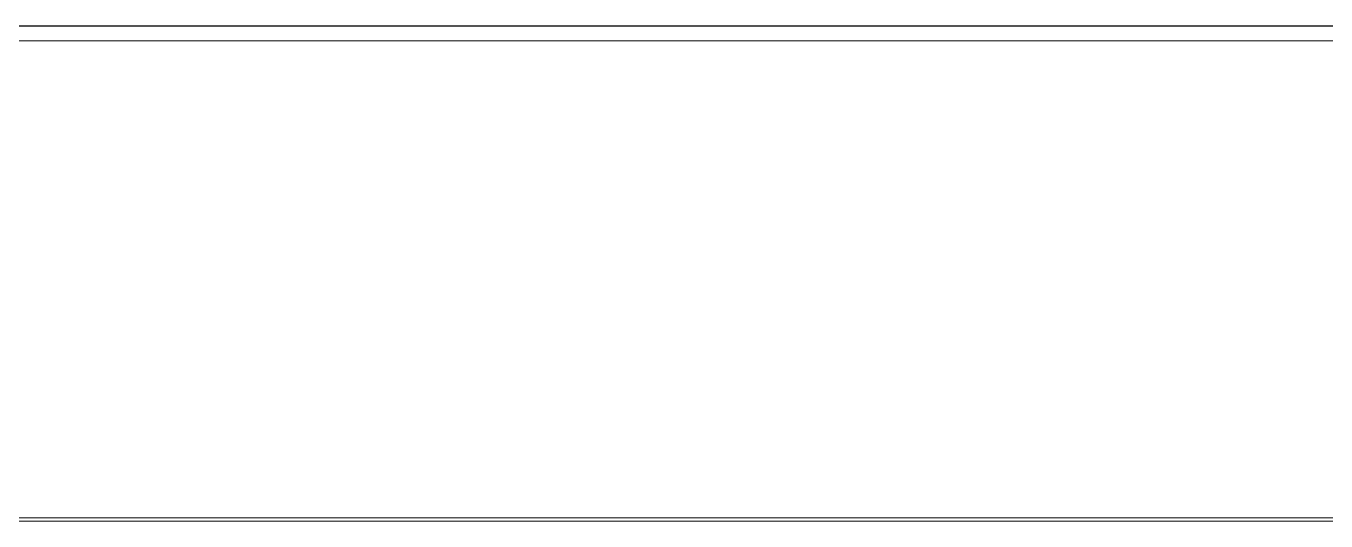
# Model space of a CAD drawing. Header units: millimetres. Extents: x -217756 to 263180, y 55413 to 130608.
# Drawn here: x -207996.2 to -207907.2, y 116911.1 to 116945 of the extents above; entities that cross this region are included whole.
import ezdxf

# ---------------------------------------------------------------- set-up
doc = ezdxf.new("R2010")
doc.units = ezdxf.units.MM
doc.layers.add('ТХ_пищеблок', color=30, linetype='Continuous', lineweight=20)

msp = doc.modelspace()

# ---------------------------------------------------------------- linework, layer by layer
at = {"layer": 'ТХ_пищеблок', "color": 230}
for p, q in [((-209318.122, 116945.029, -917.225), (-207818.122, 116945.029, -917.225)), ((-209318.122, 116945.012, -143.467), (-207818.122, 116945.012, -143.467)), ((-209284.182, 116945.012, -917.225), (-207852.062, 116945.012, -917.225)), ((-209318.122, 116944.021, -143.596), (-207818.122, 116944.021, -143.596)), ((-209318.122, 116911.325, -142.81), (-207818.122, 116911.325, -142.81)), ((-209318.122, 116911.104, -917.225), (-207818.122, 116911.104, -917.225))]:
    msp.add_line(p, q, dxfattribs=at)
at = {"layer": 'ТХ_пищеблок', "color": 230, "extrusion": (2.42891e-16, 0.991677, 0.128754)}
msp.add_line((-209318.122, 116945.012, -143.467), (-207818.122, 116945.012, -143.467), dxfattribs=at)
at = {"layer": 'ТХ_пищеблок', "color": 230, "extrusion": (-2.42891e-16, -0.991677, -0.128754)}
msp.add_line((-209318.122, 116944.021, -143.596), (-207818.122, 116944.021, -143.596), dxfattribs=at)
at = {"layer": 'ТХ_пищеблок', "color": 230, "extrusion": (-2.17808e-16, -0.889269, 0.457385)}
msp.add_line((-209318.122, 116911.325, -142.81), (-207818.122, 116911.325, -142.81), dxfattribs=at)

doc.saveas('drawing.dxf')
